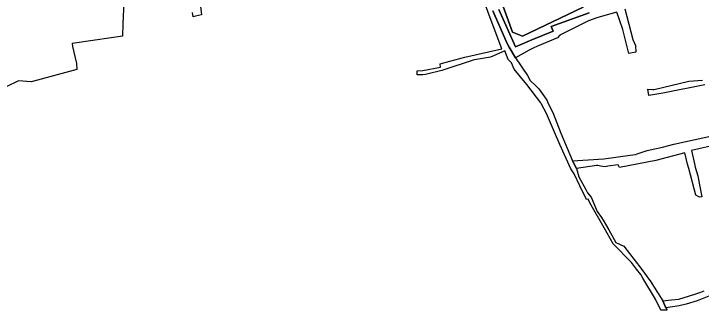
# Model space of a CAD drawing. Header units: feet. Extents: x -1222 to 199575, y -502 to 454509.
# Drawn here: x -77.4 to 145.4, y -295 to -199 of the extents above; entities that cross this region are included whole.
import ezdxf

# ---------------------------------------------------------------- set-up
doc = ezdxf.new("R2010")
doc.units = ezdxf.units.FT
doc.header["$MEASUREMENT"] = 0
doc.layers.add('지적', color=7, linetype='CONTINUOUS')

msp = doc.modelspace()

# ---------------------------------------------------------------- linework, layer by layer
at = {"layer": '지적', "color": 20}
for points in [[(77.53, -187.1), (83.96, -205.04), (87.22, -206.31), (106.89, -196.94)], [(106.89, -196.94), (87.22, -206.31), (83.96, -205.04), (77.53, -187.1)], [(-41.77, -195.27), (-42.07, -202.23), (-42.22, -206.28), (-51, -207.59), (-58.51, -208.68), (-58.42, -209.64), (-57.12, -215.09), (-56.92, -217.09), (-59.32, -217.73), (-69.66, -220.49), (-71.73, -221.05), (-75.84, -220.76), (-79.78, -222.67)], [(77.62, -198.08), (80.36, -204.26), (82.26, -208.66), (82.9, -209.81), (85.01, -213.26), (88.86, -219), (89.7, -220.65), (91.51, -222.37), (92.47, -223.34), (94.87, -226.67), (95.16, -227.22), (95.41, -227.84), (96.99, -230.93), (99.68, -237.64), (103.35, -246.62), (104.67, -249.05), (105.46, -251.77), (107.71, -255.93), (108.28, -256.94), (109.48, -258.35), (111.34, -263.04), (112.76, -264.97), (113.33, -265.78), (115.12, -268.98), (117.4, -273.07), (120.06, -274.21), (125.5, -281.37), (128.73, -285.77), (130.14, -288.03), (132.61, -291.95), (133.61, -294.22), (133.87, -294.75), (133.97, -294.95), (132.01, -294.96), (130.27, -291.42), (126.18, -284.64), (125.46, -283.36), (124.16, -281.66), (122.53, -279.57), (116.53, -273.45), (113.65, -268.32), (109, -260.25), (108.44, -259.04), (107.91, -259.1), (105.73, -254.74), (103.94, -250.87), (102.81, -249.24), (99.28, -241.38), (97.6, -237.37), (95.02, -231.3), (93.4, -228.25), (93.11, -227.81), (88.6, -221.97), (84.51, -216.94), (83.63, -214.89), (82.54, -213.78), (81.5, -211.07), (76.9, -213.06), (71.67, -213.93), (71.28, -214.04), (61.11, -217.41), (55.88, -218.67), (54.99, -218.77), (53.14, -218.84), (53.14, -217.52), (54.98, -217.35), (60.66, -216.35), (60.55, -215.23), (63.72, -214.37), (68.61, -213.1), (80.59, -210.38), (76.42, -199.52), (74.85, -195.04)], [(-17.01, -196.66), (-16.64, -199.41), (-18.57, -199.83), (-19.3, -199.98), (-19.5, -198.62)], [(120.38, -197.49), (122.94, -207.33), (123.83, -209.33), (123.89, -211.51), (121.66, -211.84), (119.67, -204.08), (117.79, -198.54), (113.13, -199.82), (111.24, -200.31), (108.63, -201.28), (104.29, -203.48), (99.26, -205.97), (98.56, -206.83), (92.04, -209.57), (90.65, -210.19), (89.4, -210.83), (85.01, -213.26), (82.9, -209.81), (82.26, -208.66), (80.36, -204.26), (77.62, -198.08)], [(108.82, -198.76), (96.5, -203.12), (97.1, -204.68), (90.28, -207.43), (84.91, -209.75), (79.55, -197.66)], [(79.55, -197.66), (84.91, -209.75), (90.28, -207.43), (97.1, -204.68), (96.5, -203.12), (108.82, -198.76)], [(146.22, -222.07), (132.66, -224.72), (128.13, -225.52), (127.78, -223.46), (129.44, -223.55), (129.79, -223.5), (141.08, -220.83), (145.49, -220.54)], [(150.37, -241.3), (141.95, -243.31), (142.83, -247.57), (143.09, -248.63), (143.9, -251.45), (144.4, -253.85), (145.21, -258.22), (144.47, -258.38), (143.29, -257.68), (141.05, -249.1), (140.64, -247.65), (139.78, -244.05), (130.4, -246.5), (118.65, -248.81), (118.23, -247.9), (114.86, -248.4), (114, -248.57), (112.43, -248.36), (111.56, -248.18), (111.15, -248.14), (104.67, -249.05), (103.35, -246.62), (113.57, -245.93), (122.07, -244.78), (123.82, -244.57), (124.33, -244.41), (126.59, -243.57), (127.61, -243.3), (132.47, -242.18), (136.17, -241.22), (152.42, -237.64)], [(148.02, -290.24), (143.79, -291.88), (140.16, -292.99), (137.91, -293.5), (133.61, -294.22), (132.61, -291.95), (135.44, -291.63), (137.81, -291.42), (140.89, -290.43), (143.35, -289.64), (144.94, -289.15), (145.96, -288.71)]]:
    msp.add_lwpolyline(points, dxfattribs=at)

doc.saveas('drawing.dxf')
